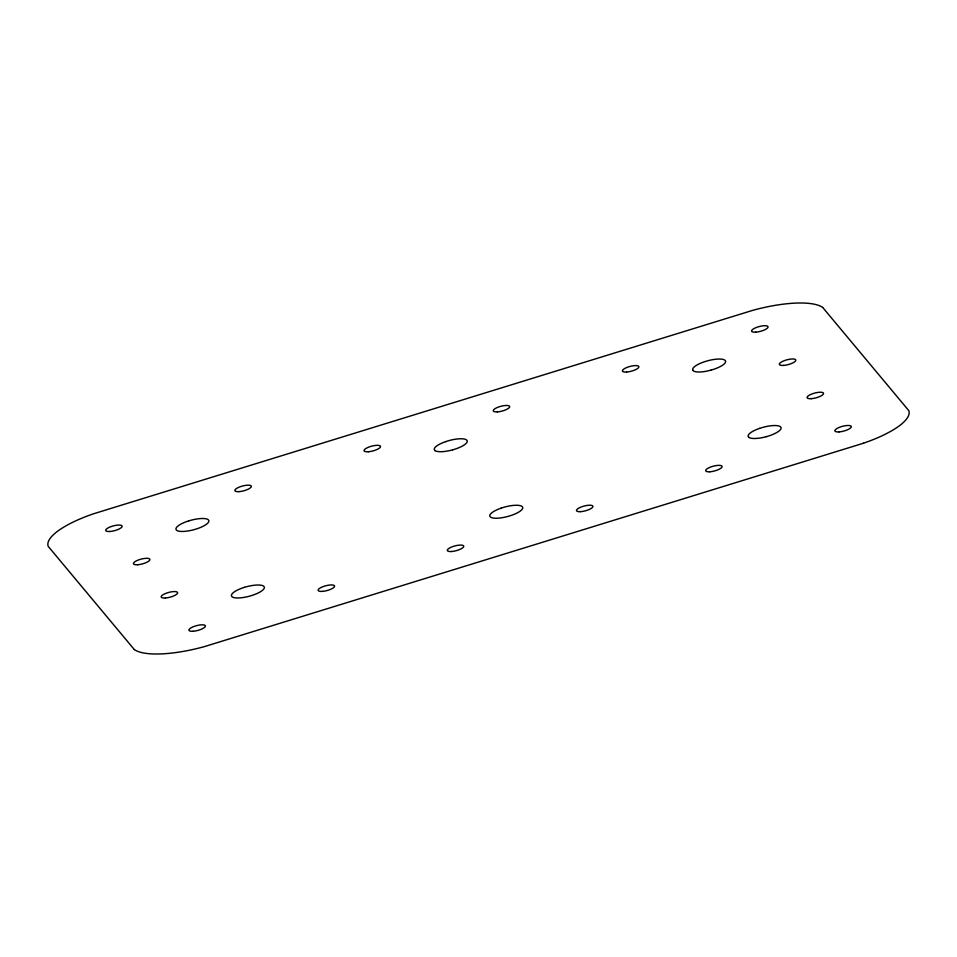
<?xml version="1.0" encoding="UTF-8"?>
<svg xmlns="http://www.w3.org/2000/svg" width="957" height="957" viewBox="0 0 957 957"><rect width="100%" height="100%" fill="white"/><g stroke="black" fill="none" stroke-linecap="round" stroke-linejoin="round"><path stroke-width="1.44" d="M445.651 441.62L448.953 440.603A17.011 4.941 -14.9 0 1 466.466 439.873L467.172 440.71A17.011 4.941 -14.9 0 1 455.855 448.869L452.553 449.886M501.145 508.131L504.447 507.102A17.011 4.952 -14.9 0 1 521.96 506.385L522.678 507.222A17.011 4.952 -14.9 0 1 511.349 515.38L508.047 516.397A17.011 4.952 -14.9 0 1 490.582 517.127L489.828 516.29A17.011 4.952 -14.9 0 1 501.193 508.131M759.511 428.389L762.813 427.372A17.011 4.941 -14.9 0 1 780.314 426.655L781.032 427.492A17.011 4.941 -14.9 0 1 769.715 435.638L766.413 436.667M863.477 443.223L204.367 646.621A68.043 19.786 -14.9 0 1 134.363 649.564M710.907 370.156L714.209 369.139A17.011 4.941 -14.9 0 0 725.526 360.98L724.832 360.131A17.011 4.941 -14.9 0 0 707.319 360.885L704.017 361.89A17.011 4.941 -14.9 0 0 692.748 370.036M822.673 307.424L908.755 410.589A68.043 19.786 -14.9 0 1 863.465 443.211M748.9 437.397L748.195 436.548A17.011 4.941 -14.9 0 1 759.547 428.401M435.04 450.627L434.334 449.778A17.011 4.941 -14.9 0 1 445.699 441.62M134.327 649.576L48.245 546.411A68.043 19.786 -14.9 0 1 93.535 513.789L752.633 310.379A68.043 19.786 -14.9 0 1 822.637 307.436M692.701 370.048L693.406 370.897A17.011 4.941 -14.9 0 0 710.943 370.144M452.589 449.874A17.011 4.941 -14.9 0 1 435.088 450.615M766.437 436.655A17.011 4.941 -14.9 0 1 748.936 437.385M188.924 520.823L187.285 521.35A17.011 4.941 -14.9 0 0 176.028 529.508L176.686 530.357A17.011 4.941 -14.9 0 0 194.223 529.616L197.489 528.611A17.011 4.941 -14.9 0 0 208.793 520.452L208.1 519.603A17.011 4.941 -14.9 0 0 190.599 520.345L188.924 520.823M244.418 587.335L242.791 587.861A17.011 4.952 -14.9 0 0 231.51 596.02L232.18 596.869A17.011 4.952 -14.9 0 0 249.717 596.115L252.983 595.11A17.011 4.952 -14.9 0 0 264.299 586.952L263.594 586.103A17.011 4.952 -14.9 0 0 246.093 586.856L244.418 587.335M137.605 564.75A8.517 2.476 -14.9 0 0 149.938 559.522A8.517 2.476 -14.9 0 0 137.485 560.347A8.517 2.476 -14.9 0 0 137.605 564.75M109.864 531.494A8.517 2.476 -14.9 0 0 122.185 526.266A8.517 2.476 -14.9 0 0 109.732 527.104A8.517 2.476 -14.9 0 0 109.864 531.494M239.035 491.635A8.517 2.476 -14.9 0 0 251.368 486.395A8.517 2.476 -14.9 0 0 238.915 487.233A8.517 2.476 -14.9 0 0 239.035 491.635M368.218 451.764A8.517 2.476 -14.9 0 0 380.551 446.536A8.517 2.476 -14.9 0 0 368.098 447.362A8.517 2.476 -14.9 0 0 368.218 451.764M497.401 411.893A8.517 2.476 -14.9 0 0 509.722 406.665A8.517 2.476 -14.9 0 0 497.281 407.503A8.517 2.476 -14.9 0 0 497.401 411.893M626.584 372.034A8.517 2.476 -14.9 0 0 638.905 366.794A8.517 2.476 -14.9 0 0 626.452 367.632A8.517 2.476 -14.9 0 0 626.584 372.034M322.282 591.39A8.517 2.476 -14.9 0 0 334.603 586.163A8.517 2.476 -14.9 0 0 322.162 586.988A8.517 2.476 -14.9 0 0 322.282 591.39M451.465 551.519A8.517 2.476 -14.9 0 0 463.786 546.291A8.517 2.476 -14.9 0 0 451.333 547.129A8.517 2.476 -14.9 0 0 451.465 551.519M580.636 511.66A8.517 2.476 -14.9 0 0 592.969 506.42A8.517 2.476 -14.9 0 0 580.516 507.258A8.517 2.476 -14.9 0 0 580.636 511.66M709.819 471.789A8.517 2.476 -14.9 0 0 722.152 466.561A8.517 2.476 -14.9 0 0 709.699 467.399A8.517 2.476 -14.9 0 0 709.819 471.789M193.099 631.261A8.517 2.476 -14.9 0 0 205.432 626.022A8.517 2.476 -14.9 0 0 192.979 626.859A8.517 2.476 -14.9 0 0 193.099 631.261M165.358 598.005A8.517 2.476 -14.9 0 0 177.679 592.766A8.517 2.476 -14.9 0 0 165.238 593.603A8.517 2.476 -14.9 0 0 165.358 598.005M783.508 365.418A8.517 2.476 -14.9 0 0 795.841 360.179A8.517 2.476 -14.9 0 0 783.388 361.016A8.517 2.476 -14.9 0 0 783.508 365.418M755.767 332.163A8.517 2.476 -14.9 0 0 768.088 326.935A8.517 2.476 -14.9 0 0 755.635 327.761A8.517 2.476 -14.9 0 0 755.767 332.163M839.014 431.918A8.517 2.476 -14.9 0 0 851.335 426.69A8.517 2.476 -14.9 0 0 838.882 427.528A8.517 2.476 -14.9 0 0 839.014 431.918M811.261 398.674A8.517 2.476 -14.9 0 0 823.582 393.435A8.517 2.476 -14.9 0 0 811.141 394.272A8.517 2.476 -14.9 0 0 811.261 398.674"/></g></svg>
